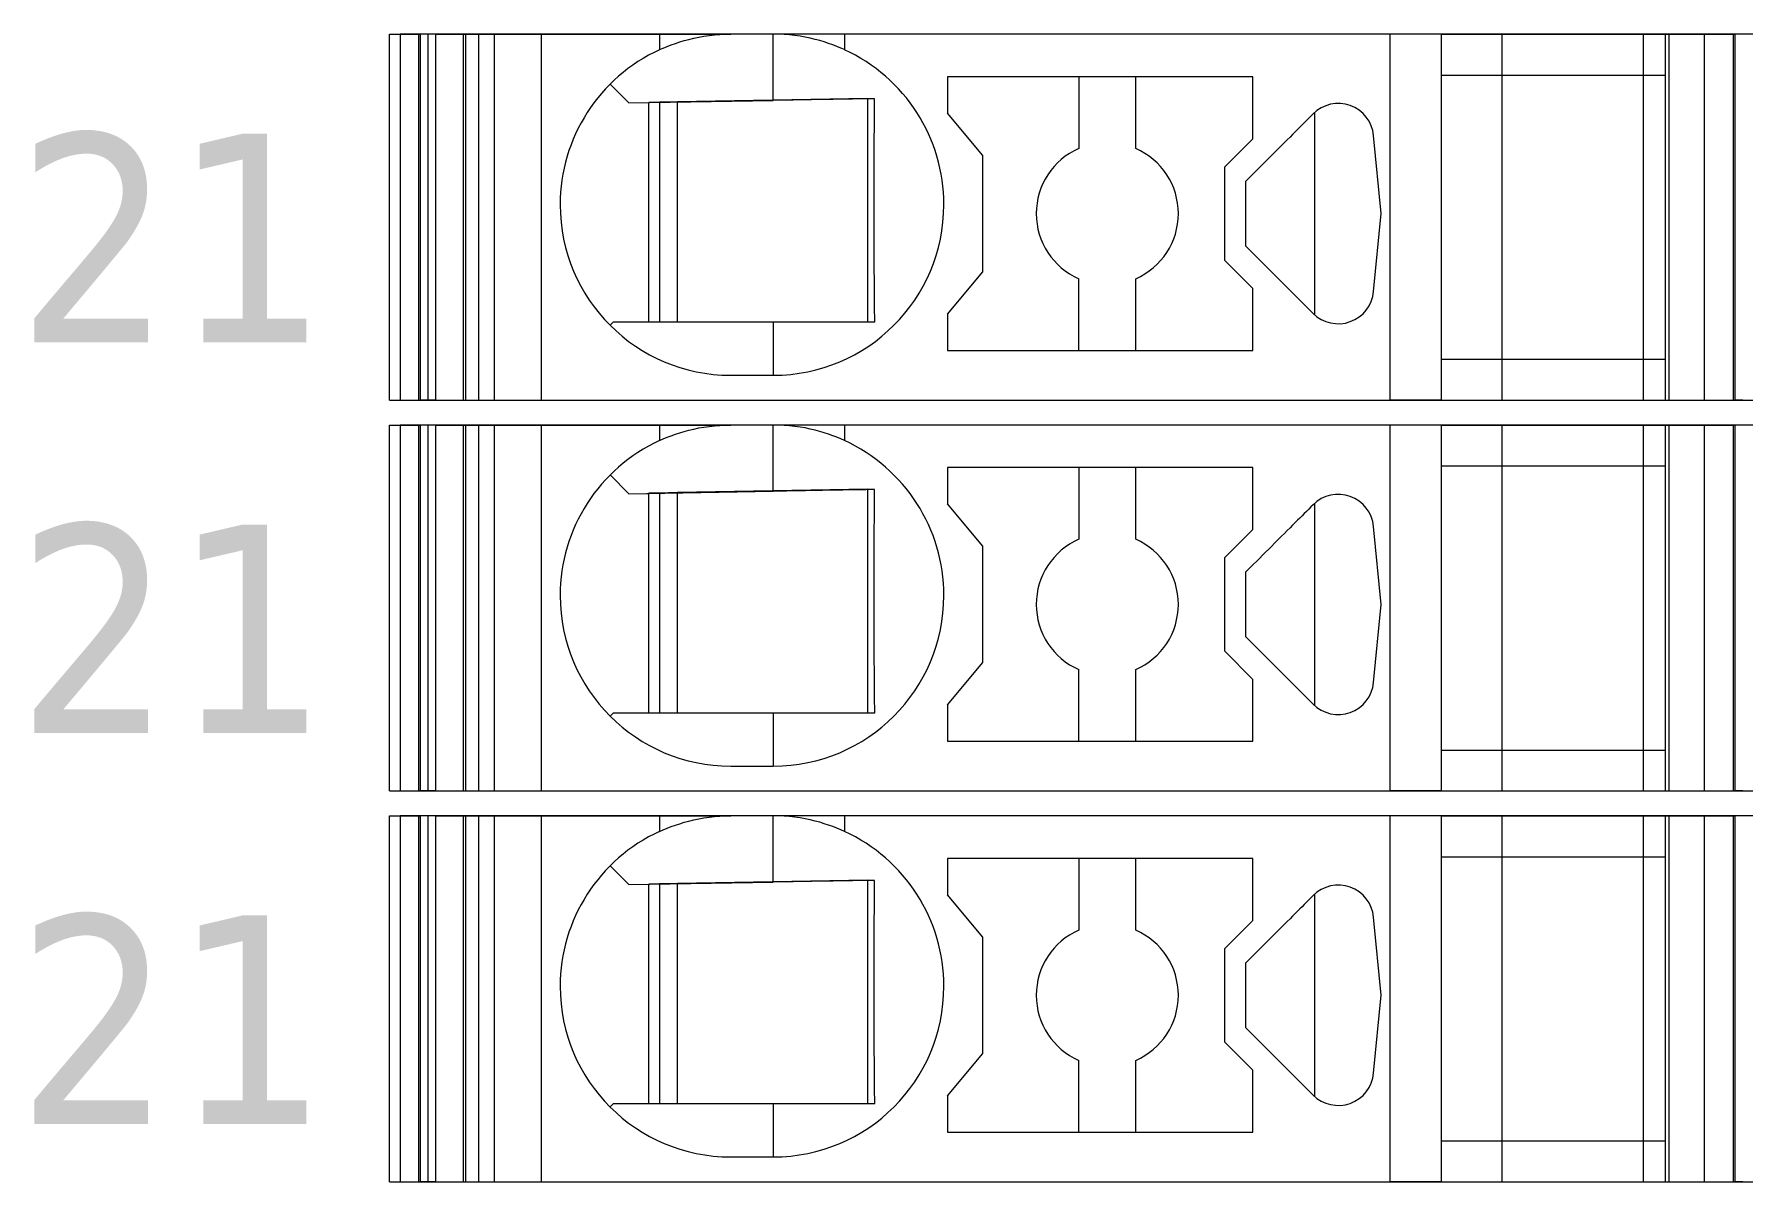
# Model space of a CAD drawing. Header units: millimetres. Extents: x 0 to 2100, y 0 to 1485.
# Drawn here: x 1216.85 to 1240.89, y 332.35 to 348.5 of the extents above; entities that cross this region are included whole.
import ezdxf
from ezdxf.enums import TextEntityAlignment as Align

# ---------------------------------------------------------------- set-up
doc = ezdxf.new("R2010")
doc.units = ezdxf.units.MM
for name, color, linetype, lineweight in [('EPLAN309', 5, 'Continuous', 5), ('EPLAN493', 5, 'Continuous', 5), ('MAIN-1', 7, 'Continuous', 5), ('MAIN-2', 7, 'Continuous', 5)]:
    doc.layers.add(name, color=color, linetype=linetype, lineweight=lineweight)
doc.styles.add('Tahoma', font='')
doc.styles.get('Tahoma').set_extended_font_data('Tahoma')

# ---------------------------------------------------------------- blocks, each defined once
blk = doc.blocks.new('EPLSYM_LibrarySPECIAL_Symbol12_Variant0_Placement8_82')
at = {"layer": 'EPLAN309', "lineweight": 13, "ltscale": 20}
blk.add_lwpolyline([(0, -5.15), (68.15, -5.15), (68.15, 0), (0, 0)], close=True, dxfattribs=at)
at = {"layer": 'EPLAN493', "color": 5, "style": 'Tahoma'}
blk.add_attdef('17_20450', text='', height=2.93475, dxfattribs=at).set_placement((0, -27.293475), align=Align.MIDDLE_RIGHT)
blk = doc.blocks.new('EPLSYM_LibrarySPECIAL_Symbol12_Variant0_Placement8_83')
at = {"layer": 'EPLAN309', "lineweight": 13, "ltscale": 20}
blk.add_lwpolyline([(0, -5.15), (68.15, -5.15), (68.15, 0), (0, 0)], close=True, dxfattribs=at)
at = {"layer": 'EPLAN493', "color": 5, "style": 'Tahoma'}
blk.add_attdef('17_20450', text='', height=2.93475, dxfattribs=at).set_placement((0, -27.293475), align=Align.MIDDLE_RIGHT)
blk = doc.blocks.new('EPLSYM_LibrarySPECIAL_Symbol12_Variant0_Placement8_84')
at = {"layer": 'EPLAN309', "lineweight": 13, "ltscale": 20}
blk.add_lwpolyline([(0, -5.15), (68.15, -5.15), (68.15, 0), (0, 0)], close=True, dxfattribs=at)
at = {"layer": 'EPLAN493', "color": 5, "style": 'Tahoma'}
blk.add_attdef('17_20450', text='', height=2.93475, dxfattribs=at).set_placement((0, -27.293475), align=Align.MIDDLE_RIGHT)

msp = doc.modelspace()

# ---------------------------------------------------------------- linework, layer by layer
at = {"layer": 'MAIN-1'}
for p, q in [((1221.85, 348.5), (1222.284, 348.5)), ((1221.85, 343.35), (1221.85, 348.5)), ((1222.393, 348.5), (1222.284, 348.5)), ((1222.284, 343.35), (1222.284, 348.5)), ((1222.501, 348.5), (1222.393, 348.5)), ((1222.393, 343.35), (1222.393, 348.5)), ((1222.501, 348.5), (1225.65, 348.5)), ((1222.501, 343.35), (1222.501, 348.5)), ((1225.65, 348.5), (1226.65, 348.5)), ((1225.65, 348.5), (1225.65, 348.282)), ((1225.997, 348.409), (1226.063, 348.427)), ((1226.063, 348.427), (1226.131, 348.443)), ((1226.131, 348.443), (1226.201, 348.458)), ((1226.201, 348.458), (1226.272, 348.47)), ((1226.272, 348.47), (1226.346, 348.481)), ((1226.346, 348.481), (1226.421, 348.489)), ((1226.421, 348.489), (1226.497, 348.495)), ((1226.497, 348.495), (1226.573, 348.499)), ((1226.573, 348.499), (1226.65, 348.5)), ((1227.25, 348.5), (1226.65, 348.5)), ((1227.327, 348.499), (1227.25, 348.5)), ((1228.25, 348.5), (1227.25, 348.5)), ((1227.25, 347.568), (1227.25, 348.5)), ((1227.403, 348.495), (1227.327, 348.499)), ((1227.479, 348.489), (1227.403, 348.495)), ((1227.554, 348.481), (1227.479, 348.489)), ((1227.628, 348.47), (1227.554, 348.481)), ((1227.699, 348.458), (1227.628, 348.47)), ((1227.769, 348.443), (1227.699, 348.458)), ((1227.837, 348.427), (1227.769, 348.443)), ((1227.903, 348.409), (1227.837, 348.427)), ((1235.932, 348.5), (1228.25, 348.5)), ((1228.25, 348.5), (1228.25, 348.282)), ((1236.65, 348.5), (1235.932, 348.5)), ((1235.932, 343.35), (1235.932, 348.5)), ((1236.65, 348.5), (1239.8, 348.5)), ((1236.65, 348.5), (1236.65, 343.35)), ((1239.8, 348.5), (1240.35, 348.5)), ((1239.8, 348.5), (1239.8, 343.35)), ((1240.35, 348.5), (1240.784, 348.5)), ((1240.35, 348.5), (1240.35, 343.35)), ((1240.893, 348.5), (1240.784, 348.5)), ((1240.784, 343.35), (1240.784, 348.5)), ((1225.65, 348.282), (1225.702, 348.305)), ((1225.702, 348.305), (1225.756, 348.327)), ((1225.756, 348.327), (1225.813, 348.349)), ((1225.813, 348.349), (1225.872, 348.37)), ((1225.872, 348.37), (1225.933, 348.39)), ((1225.933, 348.39), (1225.997, 348.409)), ((1227.967, 348.39), (1227.903, 348.409)), ((1228.028, 348.37), (1227.967, 348.39)), ((1228.087, 348.349), (1228.028, 348.37)), ((1228.144, 348.327), (1228.087, 348.349)), ((1228.198, 348.305), (1228.144, 348.327)), ((1228.25, 348.282), (1228.198, 348.305)), ((1224.953, 347.797), (1225.217, 347.533)), ((1229.7, 347.9), (1229.7, 347.389)), ((1234, 347.9), (1229.7, 347.9)), ((1231.55, 347.9), (1231.55, 346.892)), ((1232.35, 346.892), (1232.35, 347.9)), ((1234, 347.029), (1234, 347.9)), ((1236.65, 347.925), (1239.8, 347.925)), ((1225.217, 347.533), (1227.25, 347.568)), ((1225.5, 344.45), (1225.5, 347.538)), ((1225.65, 347.54), (1225.65, 344.45)), ((1225.9, 344.45), (1225.9, 347.545)), ((1227.345, 347.57), (1227.25, 347.568)), ((1227.438, 347.571), (1227.345, 347.57)), ((1227.53, 347.573), (1227.438, 347.571)), ((1227.618, 347.575), (1227.53, 347.573)), ((1227.703, 347.576), (1227.618, 347.575)), ((1227.786, 347.577), (1227.703, 347.576)), ((1227.865, 347.579), (1227.786, 347.577)), ((1227.943, 347.58), (1227.865, 347.579)), ((1228.017, 347.581), (1227.943, 347.58)), ((1228.09, 347.582), (1228.017, 347.581)), ((1228.16, 347.584), (1228.09, 347.582)), ((1228.229, 347.585), (1228.16, 347.584)), ((1228.297, 347.586), (1228.229, 347.585)), ((1228.363, 347.587), (1228.297, 347.586)), ((1228.428, 347.588), (1228.363, 347.587)), ((1228.491, 347.589), (1228.428, 347.588)), ((1228.554, 347.59), (1228.491, 347.589)), ((1228.615, 347.591), (1228.554, 347.59)), ((1228.579, 344.45), (1228.579, 347.591)), ((1228.676, 347.592), (1228.615, 347.591)), ((1228.675, 347.45), (1228.676, 347.522)), ((1228.676, 347.522), (1228.676, 347.592)), ((1228.672, 347.149), (1228.673, 347.227)), ((1228.673, 347.303), (1228.674, 347.377)), ((1228.673, 347.227), (1228.673, 347.303)), ((1228.674, 347.377), (1228.675, 347.45)), ((1230.2, 346.793), (1229.7, 347.389)), ((1234.69, 347.222), (1234.658, 347.191)), ((1234.721, 347.253), (1234.69, 347.222)), ((1234.752, 347.285), (1234.721, 347.253)), ((1234.784, 347.316), (1234.752, 347.285)), ((1234.815, 347.347), (1234.784, 347.316)), ((1234.846, 347.379), (1234.815, 347.347)), ((1234.867, 347.398), (1234.867, 344.552)), ((1228.67, 346.988), (1228.671, 347.07)), ((1228.67, 346.904), (1228.67, 346.988)), ((1228.671, 347.07), (1228.672, 347.149)), ((1233.6, 346.629), (1234, 347.029)), ((1234.443, 346.975), (1234.402, 346.934)), ((1234.483, 347.015), (1234.443, 346.975)), ((1234.521, 347.053), (1234.483, 347.015)), ((1234.558, 347.09), (1234.521, 347.053)), ((1234.594, 347.126), (1234.558, 347.09)), ((1234.627, 347.159), (1234.594, 347.126)), ((1234.658, 347.191), (1234.627, 347.159)), ((1235.802, 345.975), (1235.698, 347.072)), ((1228.669, 346.817), (1228.67, 346.904)), ((1228.669, 346.726), (1228.669, 346.817)), ((1230.2, 345.157), (1230.2, 346.793)), ((1234.242, 346.774), (1234.158, 346.69)), ((1234.323, 346.856), (1234.242, 346.774)), ((1234.402, 346.934), (1234.323, 346.856)), ((1228.667, 346.431), (1228.668, 346.534)), ((1228.668, 346.632), (1228.669, 346.726)), ((1228.668, 346.534), (1228.668, 346.632)), ((1233.6, 346.629), (1233.6, 345.321)), ((1233.986, 346.518), (1233.9, 346.432)), ((1234.072, 346.604), (1233.986, 346.518)), ((1234.158, 346.69), (1234.072, 346.604)), ((1228.667, 346.324), (1228.667, 346.431)), ((1228.667, 346.213), (1228.667, 346.324)), ((1233.9, 346.302), (1233.9, 346.432)), ((1233.9, 346.171), (1233.9, 346.302)), ((1228.667, 346.1), (1228.667, 346.213)), ((1228.667, 345.979), (1228.667, 346.1)), ((1233.9, 346.04), (1233.9, 346.171)), ((1233.9, 345.91), (1233.9, 346.04)), ((1228.667, 345.861), (1228.667, 345.979)), ((1228.667, 345.747), (1228.667, 345.861)), ((1233.9, 345.779), (1233.9, 345.91)), ((1233.9, 345.648), (1233.9, 345.779)), ((1235.698, 344.878), (1235.802, 345.975)), ((1228.668, 345.638), (1228.667, 345.747)), ((1228.668, 345.534), (1228.668, 345.638)), ((1228.669, 345.434), (1228.668, 345.534)), ((1233.9, 345.518), (1233.9, 345.648)), ((1228.669, 345.339), (1228.669, 345.434)), ((1228.67, 345.248), (1228.669, 345.339)), ((1234, 344.921), (1233.6, 345.321)), ((1233.9, 345.518), (1234.846, 344.571)), ((1228.671, 345.159), (1228.67, 345.248)), ((1228.672, 345.073), (1228.671, 345.159)), ((1228.672, 344.99), (1228.672, 345.073)), ((1229.7, 344.561), (1230.2, 345.157)), ((1231.55, 344.05), (1231.55, 345.058)), ((1232.35, 344.05), (1232.35, 345.058)), ((1228.673, 344.908), (1228.672, 344.99)), ((1228.674, 344.829), (1228.673, 344.908)), ((1228.675, 344.75), (1228.674, 344.829)), ((1234, 344.05), (1234, 344.921)), ((1228.676, 344.674), (1228.675, 344.75)), ((1228.676, 344.598), (1228.676, 344.674)), ((1228.677, 344.524), (1228.676, 344.598)), ((1225, 344.45), (1224.953, 344.403)), ((1225, 344.45), (1227.25, 344.45)), ((1227.25, 344.45), (1227.342, 344.45)), ((1227.25, 344.45), (1227.25, 343.7)), ((1227.342, 344.45), (1227.433, 344.45)), ((1227.433, 344.45), (1227.523, 344.45)), ((1227.523, 344.45), (1227.61, 344.45)), ((1227.61, 344.45), (1227.695, 344.45)), ((1227.695, 344.45), (1227.778, 344.45)), ((1227.778, 344.45), (1227.858, 344.45)), ((1227.858, 344.45), (1227.936, 344.45)), ((1227.936, 344.45), (1228.011, 344.45)), ((1228.011, 344.45), (1228.085, 344.45)), ((1228.085, 344.45), (1228.157, 344.45)), ((1228.157, 344.45), (1228.226, 344.45)), ((1228.226, 344.45), (1228.295, 344.45)), ((1228.295, 344.45), (1228.361, 344.45)), ((1228.361, 344.45), (1228.427, 344.45)), ((1228.427, 344.45), (1228.491, 344.45)), ((1228.491, 344.45), (1228.555, 344.45)), ((1228.555, 344.45), (1228.617, 344.45)), ((1228.617, 344.45), (1228.678, 344.45)), ((1228.678, 344.45), (1228.677, 344.524)), ((1229.7, 344.561), (1229.7, 344.05)), ((1229.7, 344.05), (1234, 344.05)), ((1236.65, 343.925), (1239.8, 343.925)), ((1226.65, 343.7), (1227.25, 343.7)), ((1221.85, 343.35), (1222.284, 343.35)), ((1222.393, 343.35), (1222.284, 343.35)), ((1222.501, 343.35), (1222.393, 343.35)), ((1222.501, 343.35), (1235.932, 343.35)), ((1236.65, 343.35), (1235.932, 343.35)), ((1236.65, 343.35), (1239.8, 343.35)), ((1239.8, 343.35), (1240.35, 343.35)), ((1240.35, 343.35), (1240.784, 343.35)), ((1240.893, 343.35), (1240.784, 343.35)), ((1221.85, 343), (1222.284, 343)), ((1221.85, 337.85), (1221.85, 343)), ((1222.393, 343), (1222.284, 343)), ((1222.284, 337.85), (1222.284, 343)), ((1222.501, 343), (1222.393, 343)), ((1222.393, 337.85), (1222.393, 343)), ((1222.501, 343), (1225.65, 343)), ((1222.501, 337.85), (1222.501, 343)), ((1225.65, 343), (1226.65, 343)), ((1225.65, 343), (1225.65, 342.782)), ((1225.872, 342.87), (1225.933, 342.89)), ((1225.933, 342.89), (1225.997, 342.909)), ((1225.997, 342.909), (1226.063, 342.927)), ((1226.063, 342.927), (1226.131, 342.943)), ((1226.131, 342.943), (1226.201, 342.958)), ((1226.201, 342.958), (1226.272, 342.97)), ((1226.272, 342.97), (1226.346, 342.981)), ((1226.346, 342.981), (1226.421, 342.989)), ((1226.421, 342.989), (1226.497, 342.995)), ((1226.497, 342.995), (1226.573, 342.999)), ((1226.573, 342.999), (1226.65, 343)), ((1227.25, 343), (1226.65, 343)), ((1227.327, 342.999), (1227.25, 343)), ((1228.25, 343), (1227.25, 343)), ((1227.25, 342.068), (1227.25, 343)), ((1227.403, 342.995), (1227.327, 342.999)), ((1227.479, 342.989), (1227.403, 342.995)), ((1227.554, 342.981), (1227.479, 342.989)), ((1227.628, 342.97), (1227.554, 342.981)), ((1227.699, 342.958), (1227.628, 342.97)), ((1227.769, 342.943), (1227.699, 342.958)), ((1227.837, 342.927), (1227.769, 342.943)), ((1227.903, 342.909), (1227.837, 342.927)), ((1227.967, 342.89), (1227.903, 342.909)), ((1228.028, 342.87), (1227.967, 342.89)), ((1235.932, 343), (1228.25, 343)), ((1228.25, 343), (1228.25, 342.782)), ((1236.65, 343), (1235.932, 343)), ((1235.932, 337.85), (1235.932, 343)), ((1236.65, 343), (1239.8, 343)), ((1236.65, 343), (1236.65, 337.85)), ((1239.8, 343), (1240.35, 343)), ((1239.8, 343), (1239.8, 337.85)), ((1240.35, 343), (1240.784, 343)), ((1240.35, 343), (1240.35, 337.85)), ((1240.893, 343), (1240.784, 343)), ((1240.784, 337.85), (1240.784, 343)), ((1225.65, 342.782), (1225.702, 342.805)), ((1225.702, 342.805), (1225.756, 342.827)), ((1225.756, 342.827), (1225.813, 342.849)), ((1225.813, 342.849), (1225.872, 342.87)), ((1228.087, 342.849), (1228.028, 342.87)), ((1228.144, 342.827), (1228.087, 342.849)), ((1228.198, 342.805), (1228.144, 342.827)), ((1228.25, 342.782), (1228.198, 342.805)), ((1236.65, 342.425), (1239.8, 342.425)), ((1224.953, 342.297), (1225.217, 342.033)), ((1229.7, 342.4), (1229.7, 341.889)), ((1234, 342.4), (1229.7, 342.4)), ((1231.55, 342.4), (1231.55, 341.392)), ((1232.35, 341.392), (1232.35, 342.4)), ((1234, 341.529), (1234, 342.4)), ((1225.217, 342.033), (1227.25, 342.068)), ((1225.5, 338.95), (1225.5, 342.038)), ((1225.65, 342.04), (1225.65, 338.95)), ((1225.9, 338.95), (1225.9, 342.045)), ((1227.345, 342.07), (1227.25, 342.068)), ((1227.438, 342.071), (1227.345, 342.07)), ((1227.53, 342.073), (1227.438, 342.071)), ((1227.618, 342.075), (1227.53, 342.073)), ((1227.703, 342.076), (1227.618, 342.075)), ((1227.786, 342.077), (1227.703, 342.076)), ((1227.865, 342.079), (1227.786, 342.077)), ((1227.943, 342.08), (1227.865, 342.079)), ((1228.017, 342.081), (1227.943, 342.08)), ((1228.09, 342.082), (1228.017, 342.081)), ((1228.16, 342.084), (1228.09, 342.082)), ((1228.229, 342.085), (1228.16, 342.084)), ((1228.297, 342.086), (1228.229, 342.085)), ((1228.363, 342.087), (1228.297, 342.086)), ((1228.428, 342.088), (1228.363, 342.087)), ((1228.491, 342.089), (1228.428, 342.088)), ((1228.554, 342.09), (1228.491, 342.089)), ((1228.615, 342.091), (1228.554, 342.09)), ((1228.579, 338.95), (1228.579, 342.091)), ((1228.676, 342.092), (1228.615, 342.091)), ((1228.674, 341.877), (1228.675, 341.95)), ((1228.675, 341.95), (1228.676, 342.022)), ((1228.676, 342.022), (1228.676, 342.092)), ((1228.672, 341.649), (1228.673, 341.727)), ((1228.673, 341.803), (1228.674, 341.877)), ((1228.673, 341.727), (1228.673, 341.803)), ((1230.2, 341.293), (1229.7, 341.889)), ((1234.658, 341.691), (1234.627, 341.659)), ((1234.69, 341.722), (1234.658, 341.691)), ((1234.721, 341.753), (1234.69, 341.722)), ((1234.752, 341.785), (1234.721, 341.753)), ((1234.784, 341.816), (1234.752, 341.785)), ((1234.815, 341.847), (1234.784, 341.816)), ((1234.846, 341.879), (1234.815, 341.847)), ((1234.867, 341.898), (1234.867, 339.052)), ((1228.67, 341.488), (1228.671, 341.57)), ((1228.67, 341.404), (1228.67, 341.488)), ((1228.671, 341.57), (1228.672, 341.649)), ((1233.6, 341.129), (1234, 341.529)), ((1234.443, 341.475), (1234.402, 341.434)), ((1234.483, 341.515), (1234.443, 341.475)), ((1234.521, 341.553), (1234.483, 341.515)), ((1234.558, 341.59), (1234.521, 341.553)), ((1234.594, 341.626), (1234.558, 341.59)), ((1234.627, 341.659), (1234.594, 341.626)), ((1235.802, 340.475), (1235.698, 341.572)), ((1228.668, 341.132), (1228.669, 341.226)), ((1228.669, 341.317), (1228.67, 341.404)), ((1228.669, 341.226), (1228.669, 341.317)), ((1230.2, 339.657), (1230.2, 341.293)), ((1234.242, 341.274), (1234.158, 341.19)), ((1234.323, 341.356), (1234.242, 341.274)), ((1234.402, 341.434), (1234.323, 341.356)), ((1228.667, 340.931), (1228.668, 341.034)), ((1228.668, 341.034), (1228.668, 341.132)), ((1233.6, 341.129), (1233.6, 339.821)), ((1233.986, 341.018), (1233.9, 340.932)), ((1234.072, 341.104), (1233.986, 341.018)), ((1234.158, 341.19), (1234.072, 341.104)), ((1228.667, 340.824), (1228.667, 340.931)), ((1228.667, 340.713), (1228.667, 340.824)), ((1233.9, 340.802), (1233.9, 340.932)), ((1233.9, 340.671), (1233.9, 340.802)), ((1228.667, 340.6), (1228.667, 340.713)), ((1228.667, 340.479), (1228.667, 340.6)), ((1233.9, 340.54), (1233.9, 340.671)), ((1233.9, 340.41), (1233.9, 340.54)), ((1228.667, 340.361), (1228.667, 340.479)), ((1228.667, 340.247), (1228.667, 340.361)), ((1228.668, 340.138), (1228.667, 340.247)), ((1233.9, 340.279), (1233.9, 340.41)), ((1233.9, 340.148), (1233.9, 340.279)), ((1235.698, 339.378), (1235.802, 340.475)), ((1228.668, 340.034), (1228.668, 340.138)), ((1228.669, 339.934), (1228.668, 340.034)), ((1233.9, 340.018), (1233.9, 340.148)), ((1233.9, 340.018), (1234.846, 339.071)), ((1228.669, 339.839), (1228.669, 339.934)), ((1228.67, 339.748), (1228.669, 339.839)), ((1234, 339.421), (1233.6, 339.821)), ((1228.671, 339.659), (1228.67, 339.748)), ((1228.672, 339.573), (1228.671, 339.659)), ((1228.672, 339.49), (1228.672, 339.573)), ((1229.7, 339.061), (1230.2, 339.657)), ((1231.55, 338.55), (1231.55, 339.558)), ((1232.35, 338.55), (1232.35, 339.558)), ((1228.673, 339.408), (1228.672, 339.49)), ((1228.674, 339.329), (1228.673, 339.408)), ((1228.675, 339.25), (1228.674, 339.329)), ((1234, 338.55), (1234, 339.421)), ((1228.676, 339.174), (1228.675, 339.25)), ((1228.676, 339.098), (1228.676, 339.174)), ((1228.677, 339.024), (1228.676, 339.098)), ((1229.7, 339.061), (1229.7, 338.55)), ((1225, 338.95), (1224.953, 338.903)), ((1225, 338.95), (1227.25, 338.95)), ((1227.25, 338.95), (1227.342, 338.95)), ((1227.25, 338.95), (1227.25, 338.2)), ((1227.342, 338.95), (1227.433, 338.95)), ((1227.433, 338.95), (1227.523, 338.95)), ((1227.523, 338.95), (1227.61, 338.95)), ((1227.61, 338.95), (1227.695, 338.95)), ((1227.695, 338.95), (1227.778, 338.95)), ((1227.778, 338.95), (1227.858, 338.95)), ((1227.858, 338.95), (1227.936, 338.95)), ((1227.936, 338.95), (1228.011, 338.95)), ((1228.011, 338.95), (1228.085, 338.95)), ((1228.085, 338.95), (1228.157, 338.95)), ((1228.157, 338.95), (1228.226, 338.95)), ((1228.226, 338.95), (1228.295, 338.95)), ((1228.295, 338.95), (1228.361, 338.95)), ((1228.361, 338.95), (1228.427, 338.95)), ((1228.427, 338.95), (1228.491, 338.95)), ((1228.491, 338.95), (1228.555, 338.95)), ((1228.555, 338.95), (1228.617, 338.95)), ((1228.617, 338.95), (1228.678, 338.95)), ((1228.678, 338.95), (1228.677, 339.024)), ((1229.7, 338.55), (1234, 338.55)), ((1236.65, 338.425), (1239.8, 338.425)), ((1226.65, 338.2), (1227.25, 338.2)), ((1221.85, 337.85), (1222.284, 337.85)), ((1222.393, 337.85), (1222.284, 337.85)), ((1222.501, 337.85), (1222.393, 337.85)), ((1222.501, 337.85), (1235.932, 337.85)), ((1236.65, 337.85), (1235.932, 337.85)), ((1236.65, 337.85), (1239.8, 337.85)), ((1239.8, 337.85), (1240.35, 337.85)), ((1240.35, 337.85), (1240.784, 337.85)), ((1240.893, 337.85), (1240.784, 337.85)), ((1221.85, 337.5), (1222.284, 337.5)), ((1221.85, 332.35), (1221.85, 337.5)), ((1222.393, 337.5), (1222.284, 337.5)), ((1222.284, 332.35), (1222.284, 337.5)), ((1222.501, 337.5), (1222.393, 337.5)), ((1222.393, 332.35), (1222.393, 337.5)), ((1222.501, 337.5), (1225.65, 337.5)), ((1222.501, 332.35), (1222.501, 337.5)), ((1225.65, 337.5), (1226.65, 337.5)), ((1225.65, 337.5), (1225.65, 337.282)), ((1225.813, 337.349), (1225.872, 337.37)), ((1225.872, 337.37), (1225.933, 337.39)), ((1225.933, 337.39), (1225.997, 337.409)), ((1225.997, 337.409), (1226.063, 337.427)), ((1226.063, 337.427), (1226.131, 337.443)), ((1226.131, 337.443), (1226.201, 337.458)), ((1226.201, 337.458), (1226.272, 337.47)), ((1226.272, 337.47), (1226.346, 337.481)), ((1226.346, 337.481), (1226.421, 337.489)), ((1226.421, 337.489), (1226.497, 337.495)), ((1226.497, 337.495), (1226.573, 337.499)), ((1226.573, 337.499), (1226.65, 337.5)), ((1227.25, 337.5), (1226.65, 337.5)), ((1227.327, 337.499), (1227.25, 337.5)), ((1228.25, 337.5), (1227.25, 337.5)), ((1227.25, 336.568), (1227.25, 337.5)), ((1227.403, 337.495), (1227.327, 337.499)), ((1227.479, 337.489), (1227.403, 337.495)), ((1227.554, 337.481), (1227.479, 337.489)), ((1227.628, 337.47), (1227.554, 337.481)), ((1227.699, 337.458), (1227.628, 337.47)), ((1227.769, 337.443), (1227.699, 337.458)), ((1227.837, 337.427), (1227.769, 337.443)), ((1227.903, 337.409), (1227.837, 337.427)), ((1227.967, 337.39), (1227.903, 337.409)), ((1228.028, 337.37), (1227.967, 337.39)), ((1228.087, 337.349), (1228.028, 337.37)), ((1235.932, 337.5), (1228.25, 337.5)), ((1228.25, 337.5), (1228.25, 337.282)), ((1236.65, 337.5), (1235.932, 337.5)), ((1235.932, 332.35), (1235.932, 337.5)), ((1236.65, 337.5), (1239.8, 337.5)), ((1236.65, 337.5), (1236.65, 332.35)), ((1239.8, 337.5), (1240.35, 337.5)), ((1239.8, 337.5), (1239.8, 332.35)), ((1240.35, 337.5), (1240.784, 337.5)), ((1240.35, 337.5), (1240.35, 332.35)), ((1240.893, 337.5), (1240.784, 337.5)), ((1240.784, 332.35), (1240.784, 337.5)), ((1225.65, 337.282), (1225.702, 337.305)), ((1225.702, 337.305), (1225.756, 337.327)), ((1225.756, 337.327), (1225.813, 337.349)), ((1228.144, 337.327), (1228.087, 337.349)), ((1228.198, 337.305), (1228.144, 337.327)), ((1228.25, 337.282), (1228.198, 337.305)), ((1229.7, 336.9), (1229.7, 336.389)), ((1234, 336.9), (1229.7, 336.9)), ((1231.55, 336.9), (1231.55, 335.892)), ((1232.35, 335.892), (1232.35, 336.9)), ((1234, 336.029), (1234, 336.9)), ((1236.65, 336.925), (1239.8, 336.925)), ((1224.953, 336.797), (1225.217, 336.533)), ((1225.217, 336.533), (1227.25, 336.568)), ((1225.5, 333.45), (1225.5, 336.538)), ((1225.65, 336.54), (1225.65, 333.45)), ((1225.9, 333.45), (1225.9, 336.545)), ((1227.345, 336.57), (1227.25, 336.568)), ((1227.438, 336.571), (1227.345, 336.57)), ((1227.53, 336.573), (1227.438, 336.571)), ((1227.618, 336.575), (1227.53, 336.573)), ((1227.703, 336.576), (1227.618, 336.575)), ((1227.786, 336.577), (1227.703, 336.576)), ((1227.865, 336.579), (1227.786, 336.577)), ((1227.943, 336.58), (1227.865, 336.579)), ((1228.017, 336.581), (1227.943, 336.58)), ((1228.09, 336.582), (1228.017, 336.581)), ((1228.16, 336.584), (1228.09, 336.582)), ((1228.229, 336.585), (1228.16, 336.584)), ((1228.297, 336.586), (1228.229, 336.585)), ((1228.363, 336.587), (1228.297, 336.586)), ((1228.428, 336.588), (1228.363, 336.587)), ((1228.491, 336.589), (1228.428, 336.588)), ((1228.554, 336.59), (1228.491, 336.589)), ((1228.615, 336.591), (1228.554, 336.59)), ((1228.579, 333.45), (1228.579, 336.591)), ((1228.676, 336.592), (1228.615, 336.591)), ((1228.674, 336.377), (1228.675, 336.45)), ((1228.675, 336.45), (1228.676, 336.522)), ((1228.676, 336.522), (1228.676, 336.592)), ((1234.867, 336.398), (1234.867, 333.552)), ((1228.672, 336.149), (1228.673, 336.227)), ((1228.673, 336.303), (1228.674, 336.377)), ((1228.673, 336.227), (1228.673, 336.303)), ((1230.2, 335.793), (1229.7, 336.389)), ((1234.627, 336.159), (1234.594, 336.126)), ((1234.658, 336.191), (1234.627, 336.159)), ((1234.69, 336.222), (1234.658, 336.191)), ((1234.721, 336.253), (1234.69, 336.222)), ((1234.752, 336.285), (1234.721, 336.253)), ((1234.784, 336.316), (1234.752, 336.285)), ((1234.815, 336.347), (1234.784, 336.316)), ((1234.846, 336.379), (1234.815, 336.347)), ((1228.67, 335.988), (1228.671, 336.07)), ((1228.67, 335.904), (1228.67, 335.988)), ((1228.671, 336.07), (1228.672, 336.149)), ((1233.6, 335.629), (1234, 336.029)), ((1234.402, 335.934), (1234.323, 335.856)), ((1234.443, 335.975), (1234.402, 335.934)), ((1234.483, 336.015), (1234.443, 335.975)), ((1234.521, 336.053), (1234.483, 336.015)), ((1234.558, 336.09), (1234.521, 336.053)), ((1234.594, 336.126), (1234.558, 336.09)), ((1235.802, 334.975), (1235.698, 336.072)), ((1228.668, 335.632), (1228.669, 335.726)), ((1228.669, 335.817), (1228.67, 335.904)), ((1228.669, 335.726), (1228.669, 335.817)), ((1230.2, 334.157), (1230.2, 335.793)), ((1234.158, 335.69), (1234.072, 335.604)), ((1234.242, 335.774), (1234.158, 335.69)), ((1234.323, 335.856), (1234.242, 335.774)), ((1228.667, 335.431), (1228.668, 335.534)), ((1228.668, 335.534), (1228.668, 335.632)), ((1233.6, 335.629), (1233.6, 334.321)), ((1233.986, 335.518), (1233.9, 335.432)), ((1233.9, 335.302), (1233.9, 335.432)), ((1234.072, 335.604), (1233.986, 335.518)), ((1228.667, 335.324), (1228.667, 335.431)), ((1228.667, 335.213), (1228.667, 335.324)), ((1228.667, 335.1), (1228.667, 335.213)), ((1233.9, 335.171), (1233.9, 335.302)), ((1228.667, 334.979), (1228.667, 335.1)), ((1228.667, 334.861), (1228.667, 334.979)), ((1233.9, 335.04), (1233.9, 335.171)), ((1233.9, 334.91), (1233.9, 335.04)), ((1235.698, 333.878), (1235.802, 334.975)), ((1228.667, 334.747), (1228.667, 334.861)), ((1228.668, 334.638), (1228.667, 334.747)), ((1233.9, 334.779), (1233.9, 334.91)), ((1233.9, 334.648), (1233.9, 334.779)), ((1228.668, 334.534), (1228.668, 334.638)), ((1228.669, 334.434), (1228.668, 334.534)), ((1233.9, 334.518), (1233.9, 334.648)), ((1233.9, 334.518), (1234.846, 333.571)), ((1228.669, 334.339), (1228.669, 334.434)), ((1228.67, 334.248), (1228.669, 334.339)), ((1228.671, 334.159), (1228.67, 334.248)), ((1234, 333.921), (1233.6, 334.321)), ((1228.672, 334.073), (1228.671, 334.159)), ((1228.672, 333.99), (1228.672, 334.073)), ((1228.673, 333.908), (1228.672, 333.99)), ((1229.7, 333.561), (1230.2, 334.157)), ((1231.55, 333.05), (1231.55, 334.058)), ((1232.35, 333.05), (1232.35, 334.058)), ((1228.674, 333.829), (1228.673, 333.908)), ((1228.675, 333.75), (1228.674, 333.829)), ((1228.676, 333.674), (1228.675, 333.75)), ((1234, 333.05), (1234, 333.921)), ((1228.676, 333.598), (1228.676, 333.674)), ((1228.677, 333.524), (1228.676, 333.598)), ((1228.678, 333.45), (1228.677, 333.524)), ((1229.7, 333.561), (1229.7, 333.05)), ((1225, 333.45), (1224.953, 333.403)), ((1225, 333.45), (1227.25, 333.45)), ((1227.25, 333.45), (1227.342, 333.45)), ((1227.25, 333.45), (1227.25, 332.7)), ((1227.342, 333.45), (1227.433, 333.45)), ((1227.433, 333.45), (1227.523, 333.45)), ((1227.523, 333.45), (1227.61, 333.45)), ((1227.61, 333.45), (1227.695, 333.45)), ((1227.695, 333.45), (1227.778, 333.45)), ((1227.778, 333.45), (1227.858, 333.45)), ((1227.858, 333.45), (1227.936, 333.45)), ((1227.936, 333.45), (1228.011, 333.45)), ((1228.011, 333.45), (1228.085, 333.45)), ((1228.085, 333.45), (1228.157, 333.45)), ((1228.157, 333.45), (1228.226, 333.45)), ((1228.226, 333.45), (1228.295, 333.45)), ((1228.295, 333.45), (1228.361, 333.45)), ((1228.361, 333.45), (1228.427, 333.45)), ((1228.427, 333.45), (1228.491, 333.45)), ((1228.491, 333.45), (1228.555, 333.45)), ((1228.555, 333.45), (1228.617, 333.45)), ((1228.617, 333.45), (1228.678, 333.45)), ((1229.7, 333.05), (1234, 333.05)), ((1236.65, 332.925), (1239.8, 332.925)), ((1226.65, 332.7), (1227.25, 332.7)), ((1221.85, 332.35), (1222.284, 332.35)), ((1222.393, 332.35), (1222.284, 332.35)), ((1222.501, 332.35), (1222.393, 332.35)), ((1222.501, 332.35), (1235.932, 332.35)), ((1236.65, 332.35), (1235.932, 332.35)), ((1236.65, 332.35), (1239.8, 332.35)), ((1239.8, 332.35), (1240.35, 332.35)), ((1240.35, 332.35), (1240.784, 332.35)), ((1240.893, 332.35), (1240.784, 332.35))]:
    msp.add_line(p, q, dxfattribs=at)
for centre, radius, start, end in [((1226.65, 346.1), 2.4, 114.6244, 180), ((1227.25, 346.1), 2.4, 0, 65.3756), ((1235.2, 347.025), 0.5, 5.4404, 135), ((1231.95, 345.975), 1, 113.5782, 180), ((1231.95, 345.975), 1, 0, 66.4218), ((1226.65, 346.1), 2.4, 180, 270), ((1227.25, 346.1), 2.4, 270, 0), ((1231.95, 345.975), 1, 180, 246.4218), ((1231.95, 345.975), 1, 293.5782, 0), ((1235.2, 344.925), 0.5, 225, 354.5596), ((1226.65, 340.6), 2.4, 114.6244, 180), ((1227.25, 340.6), 2.4, 0, 65.3756), ((1235.2, 341.525), 0.5, 5.4404, 135), ((1231.95, 340.475), 1, 113.5782, 180), ((1231.95, 340.475), 1, 0, 66.4218), ((1226.65, 340.6), 2.4, 180, 270), ((1227.25, 340.6), 2.4, 270, 0), ((1231.95, 340.475), 1, 180, 246.4218), ((1231.95, 340.475), 1, 293.5782, 0), ((1235.2, 339.425), 0.5, 225, 354.5596), ((1226.65, 335.1), 2.4, 114.6244, 180), ((1227.25, 335.1), 2.4, 0, 65.3756), ((1235.2, 336.025), 0.5, 5.4404, 135), ((1231.95, 334.975), 1, 113.5782, 180), ((1231.95, 334.975), 1, 0, 66.4218), ((1226.65, 335.1), 2.4, 180, 270), ((1227.25, 335.1), 2.4, 270, 0), ((1231.95, 334.975), 1, 180, 246.4218), ((1231.95, 334.975), 1, 293.5782, 0), ((1235.2, 333.925), 0.5, 225, 354.5596)]:
    msp.add_arc(centre, radius, start, end, dxfattribs=at)
at = {"layer": 'MAIN-2'}
for p, q in [((1222.256, 348.5), (1222.256, 343.35)), ((1222.889, 343.35), (1222.889, 348.5)), ((1222.917, 348.5), (1222.917, 343.35)), ((1223.102, 348.5), (1223.102, 343.35)), ((1223.32, 348.5), (1223.32, 343.35)), ((1223.981, 348.5), (1223.981, 343.35)), ((1237.506, 343.35), (1237.506, 348.5)), ((1239.491, 348.5), (1239.491, 343.35)), ((1239.85, 348.5), (1239.85, 343.35)), ((1240.756, 348.5), (1240.756, 343.35)), ((1225.217, 347.533), (1225.5, 347.538)), ((1225.65, 347.542), (1225.5, 347.539)), ((1225.5, 347.539), (1225.5, 347.538)), ((1225.5, 347.538), (1225.5, 347.538)), ((1225.9, 347.548), (1225.65, 347.543)), ((1225.65, 347.542), (1225.65, 347.543)), ((1225.65, 347.542), (1225.65, 347.54)), ((1225.9, 347.553), (1228.579, 347.6)), ((1225.9, 347.548), (1225.9, 347.553)), ((1225.9, 347.545), (1225.9, 347.548)), ((1228.579, 347.6), (1228.676, 347.592)), ((1228.579, 347.591), (1228.579, 347.6)), ((1225.65, 344.45), (1225.65, 344.45)), ((1225.9, 344.45), (1225.9, 344.45)), ((1222.256, 343), (1222.256, 337.85)), ((1222.889, 337.85), (1222.889, 343)), ((1222.917, 343), (1222.917, 337.85)), ((1223.102, 343), (1223.102, 337.85)), ((1223.32, 343), (1223.32, 337.85)), ((1223.981, 343), (1223.981, 337.85)), ((1237.506, 337.85), (1237.506, 343)), ((1239.491, 343), (1239.491, 337.85)), ((1239.85, 343), (1239.85, 337.85)), ((1240.756, 343), (1240.756, 337.85)), ((1225.217, 342.033), (1225.5, 342.038)), ((1225.65, 342.042), (1225.5, 342.039)), ((1225.5, 342.039), (1225.5, 342.038)), ((1225.5, 342.038), (1225.5, 342.038)), ((1225.9, 342.048), (1225.65, 342.043)), ((1225.65, 342.042), (1225.65, 342.043)), ((1225.65, 342.042), (1225.65, 342.04)), ((1225.9, 342.053), (1228.579, 342.1)), ((1225.9, 342.048), (1225.9, 342.053)), ((1225.9, 342.045), (1225.9, 342.048)), ((1228.579, 342.1), (1228.676, 342.092)), ((1228.579, 342.091), (1228.579, 342.1)), ((1225.65, 338.95), (1225.65, 338.95)), ((1225.9, 338.95), (1225.9, 338.95)), ((1222.256, 337.5), (1222.256, 332.35)), ((1222.889, 332.35), (1222.889, 337.5)), ((1222.917, 337.5), (1222.917, 332.35)), ((1223.102, 337.5), (1223.102, 332.35)), ((1223.32, 337.5), (1223.32, 332.35)), ((1223.981, 337.5), (1223.981, 332.35)), ((1237.506, 332.35), (1237.506, 337.5)), ((1239.491, 337.5), (1239.491, 332.35)), ((1239.85, 337.5), (1239.85, 332.35)), ((1240.756, 337.5), (1240.756, 332.35)), ((1225.217, 336.533), (1225.5, 336.538)), ((1225.65, 336.542), (1225.5, 336.539)), ((1225.5, 336.539), (1225.5, 336.538)), ((1225.5, 336.538), (1225.5, 336.538)), ((1225.9, 336.548), (1225.65, 336.543)), ((1225.65, 336.542), (1225.65, 336.543)), ((1225.65, 336.542), (1225.65, 336.54)), ((1225.9, 336.553), (1228.579, 336.6)), ((1225.9, 336.548), (1225.9, 336.553)), ((1225.9, 336.545), (1225.9, 336.548)), ((1228.579, 336.6), (1228.676, 336.592)), ((1228.579, 336.591), (1228.579, 336.6)), ((1225.65, 333.45), (1225.65, 333.45)), ((1225.9, 333.45), (1225.9, 333.45))]:
    msp.add_line(p, q, dxfattribs=at)

# ---------------------------------------------------------------- block references
ref = msp.add_blockref('EPLSYM_LibrarySPECIAL_Symbol12_Variant0_Placement8_82', (1222, 348.5))
ref.add_attrib('17_20450', '21', dxfattribs={"layer": 'EPLAN493', "color": 5, "height": 2.9348, "style": 'Tahoma'}).set_placement((1221, 345.632), align=Align.MIDDLE_RIGHT)
ref = msp.add_blockref('EPLSYM_LibrarySPECIAL_Symbol12_Variant0_Placement8_83', (1222, 343))
ref.add_attrib('17_20450', '21', dxfattribs={"layer": 'EPLAN493', "color": 5, "height": 2.9348, "style": 'Tahoma'}).set_placement((1221, 340.132), align=Align.MIDDLE_RIGHT)
ref = msp.add_blockref('EPLSYM_LibrarySPECIAL_Symbol12_Variant0_Placement8_84', (1222, 337.5))
ref.add_attrib('17_20450', '21', dxfattribs={"layer": 'EPLAN493', "color": 5, "height": 2.9348, "style": 'Tahoma'}).set_placement((1221, 334.632), align=Align.MIDDLE_RIGHT)

doc.saveas('drawing.dxf')
